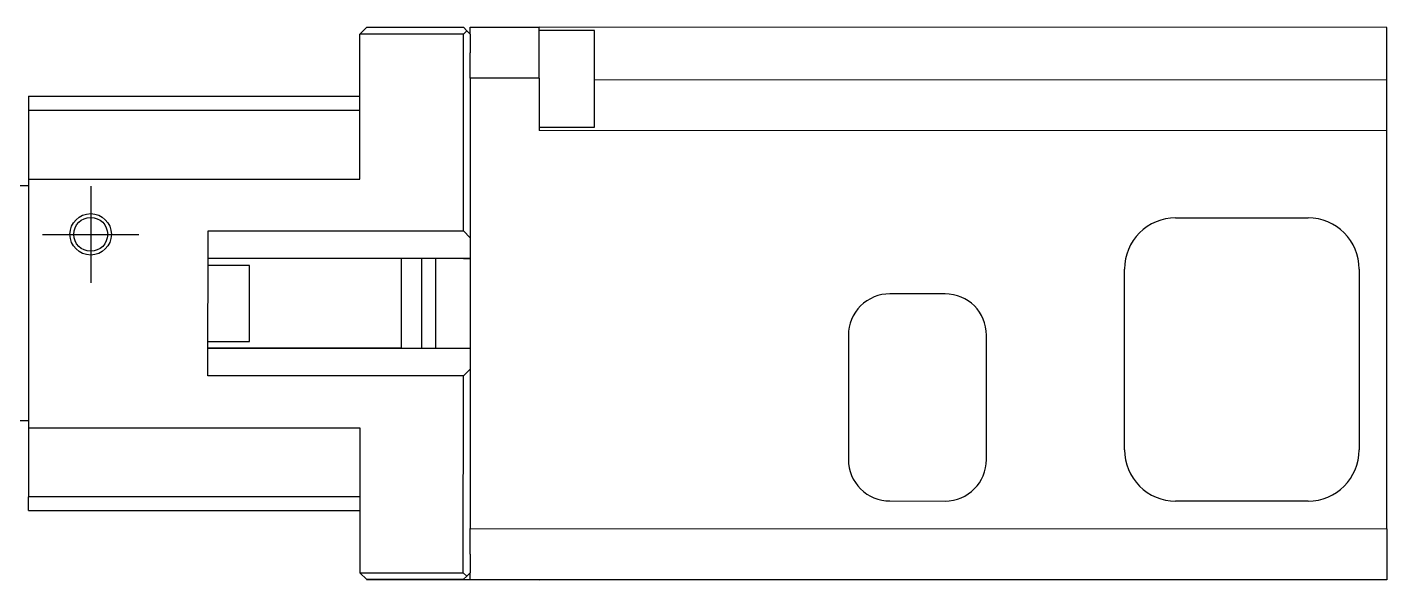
# Model space of a CAD drawing. Extents: x 0 to 634, y -8 to 556.
# Drawn here: x 112.4 to 210.9, y 250.3 to 290.3 of the extents above; entities that cross this region are included whole.
import ezdxf

# ---------------------------------------------------------------- set-up
doc = ezdxf.new("R2010")
doc.units = 0
doc.header["$LTSCALE"] = 0.5
doc.linetypes.add('CENTER', pattern=[50.8, 31.75, -6.35, 6.35, -6.35])
for name, color, linetype in [('MSM_CENTER', 1, 'CENTER'), ('MSM_CONTINUOUS', 7, 'CONTINUOUS'), ('MSM_NARROW', 5, 'CONTINUOUS')]:
    doc.layers.add(name, color=color, linetype=linetype)

msp = doc.modelspace()

# ---------------------------------------------------------------- linework, layer by layer
at = {"layer": 'MSM_CENTER'}
for p, q in [((116.997, 278.771), (116.997, 271.771)), ((113.497, 275.271), (120.497, 275.271))]:
    msp.add_line(p, q, dxfattribs=at)
at = {"layer": 'MSM_CONTINUOUS'}
for p, q in [((136.498, 279.269), (136.499, 289.769)), ((137, 290.269), (136.499, 289.769)), ((143.999, 289.768), (136.499, 289.769)), ((137, 290.269), (144, 290.268)), ((143.998, 275.518), (143.999, 289.768)), ((143.999, 289.768), (144.249, 290.018)), ((144.249, 290.018), (144, 290.268)), ((144.249, 290.018), (144.499, 289.768)), ((144.499, 289.768), (144.5, 290.268)), ((144.499, 289.768), (144.499, 288.425)), ((144.5, 290.268), (149.5, 290.267)), ((149.499, 286.567), (149.5, 290.267)), ((153.499, 290.03), (149.499, 290.03)), ((210.9, 290.259), (149.5, 290.267)), ((153.499, 286.53), (153.499, 290.03)), ((210.899, 286.47), (210.9, 290.259)), ((144.499, 286.568), (144.499, 288.425)), ((144.499, 286.568), (144.495, 253.968)), ((149.499, 286.567), (144.499, 286.568)), ((149.499, 286.567), (149.498, 282.779)), ((153.499, 283.03), (153.499, 286.53)), ((153.499, 286.478), (210.899, 286.47)), ((210.898, 282.77), (210.899, 286.47)), ((112.499, 285.272), (136.499, 285.269)), ((112.499, 285.272), (112.499, 284.272)), ((112.499, 284.272), (112.498, 279.272)), ((112.499, 284.272), (136.499, 284.269)), ((210.898, 282.77), (149.498, 282.779)), ((149.499, 283.03), (153.499, 283.03)), ((210.895, 253.959), (210.898, 282.77)), ((112.498, 278.772), (96.998, 278.774)), ((112.498, 278.772), (112.496, 261.772)), ((112.498, 279.272), (112.498, 278.772)), ((112.498, 279.272), (136.498, 279.269)), ((195.598, 276.461), (205.198, 276.459)), ((125.496, 265.02), (125.498, 275.52)), ((125.498, 275.52), (143.998, 275.518)), ((144.497, 275.018), (143.998, 275.518)), ((144.497, 273.518), (125.497, 273.52)), ((139.497, 273.518), (125.497, 273.52)), ((128.497, 273.02), (125.497, 273.02)), ((128.496, 267.52), (128.497, 273.02)), ((139.497, 273.518), (139.496, 267.018)), ((140.497, 273.518), (139.497, 273.518)), ((141.997, 273.518), (140.497, 273.518)), ((140.996, 267.018), (140.997, 273.518)), ((141.996, 267.018), (141.997, 273.518)), ((143.997, 273.518), (141.997, 273.518)), ((143.997, 273.518), (144.497, 273.518)), ((191.895, 259.661), (191.897, 272.761)), ((208.897, 272.759), (208.895, 259.659)), ((178.897, 270.963), (174.897, 270.964)), ((171.896, 267.964), (171.895, 258.964)), ((181.895, 258.963), (181.896, 267.963)), ((125.496, 267.52), (128.496, 267.52)), ((125.496, 267.02), (144.496, 267.018)), ((139.496, 267.018), (125.496, 267.02)), ((143.996, 265.018), (125.496, 265.02)), ((143.994, 250.768), (143.996, 265.018)), ((143.996, 265.018), (144.496, 265.518)), ((112.496, 261.772), (96.996, 261.774)), ((112.496, 261.772), (112.296, 261.772)), ((112.496, 261.272), (112.495, 256.272)), ((112.496, 261.772), (112.496, 261.272)), ((112.496, 261.272), (136.496, 261.269)), ((136.496, 261.269), (136.494, 250.769)), ((112.495, 255.272), (112.495, 256.272)), ((136.495, 256.269), (112.495, 256.272)), ((112.495, 255.272), (136.495, 255.269)), ((112.495, 255.272), (136.495, 255.269)), ((123.195, 255.271), (129.195, 255.27)), ((174.895, 255.964), (178.895, 255.963)), ((205.195, 255.959), (195.595, 255.961)), ((144.494, 252.11), (144.495, 253.968)), ((144.495, 253.968), (210.895, 253.959)), ((210.895, 253.959), (210.894, 250.259)), ((144.494, 252.11), (144.494, 250.768)), ((136.494, 250.769), (136.994, 250.269)), ((136.494, 250.769), (143.994, 250.768)), ((136.994, 250.269), (136.494, 250.769)), ((136.975, 250.287), (210.894, 250.287)), ((143.994, 250.268), (136.994, 250.269)), ((136.994, 250.269), (143.994, 250.268)), ((144.244, 250.518), (143.994, 250.768)), ((143.994, 250.268), (144.244, 250.518)), ((144.244, 250.518), (143.994, 250.268)), ((144.494, 250.768), (144.244, 250.518)), ((144.244, 250.518), (144.494, 250.768)), ((144.494, 250.268), (144.494, 250.768)), ((210.894, 250.259), (144.494, 250.268)), ((144.494, 250.268), (149.494, 250.267)), ((210.894, 250.259), (149.494, 250.267))]:
    msp.add_line(p, q, dxfattribs=at)
msp.add_circle((116.997, 275.271), 1.23, dxfattribs=at)
for centre, radius, start, end in [((195.597, 272.761), 3.7, 89.99216, 179.99216), ((205.197, 272.759), 3.7, 359.99216, 89.99216), ((174.896, 267.964), 3, 89.99216, 179.99216), ((178.896, 267.963), 3, 359.99216, 89.99216), ((195.595, 259.661), 3.7, 179.99216, 269.99216), ((205.195, 259.659), 3.7, 269.99216, 359.99216), ((174.895, 258.964), 3, 179.99216, 269.99216), ((178.895, 258.963), 3, 269.99216, 359.99216)]:
    msp.add_arc(centre, radius, start, end, dxfattribs=at)
at = {"layer": 'MSM_NARROW'}
msp.add_circle((116.997, 275.271), 1.5, dxfattribs=at)

doc.saveas('drawing.dxf')
